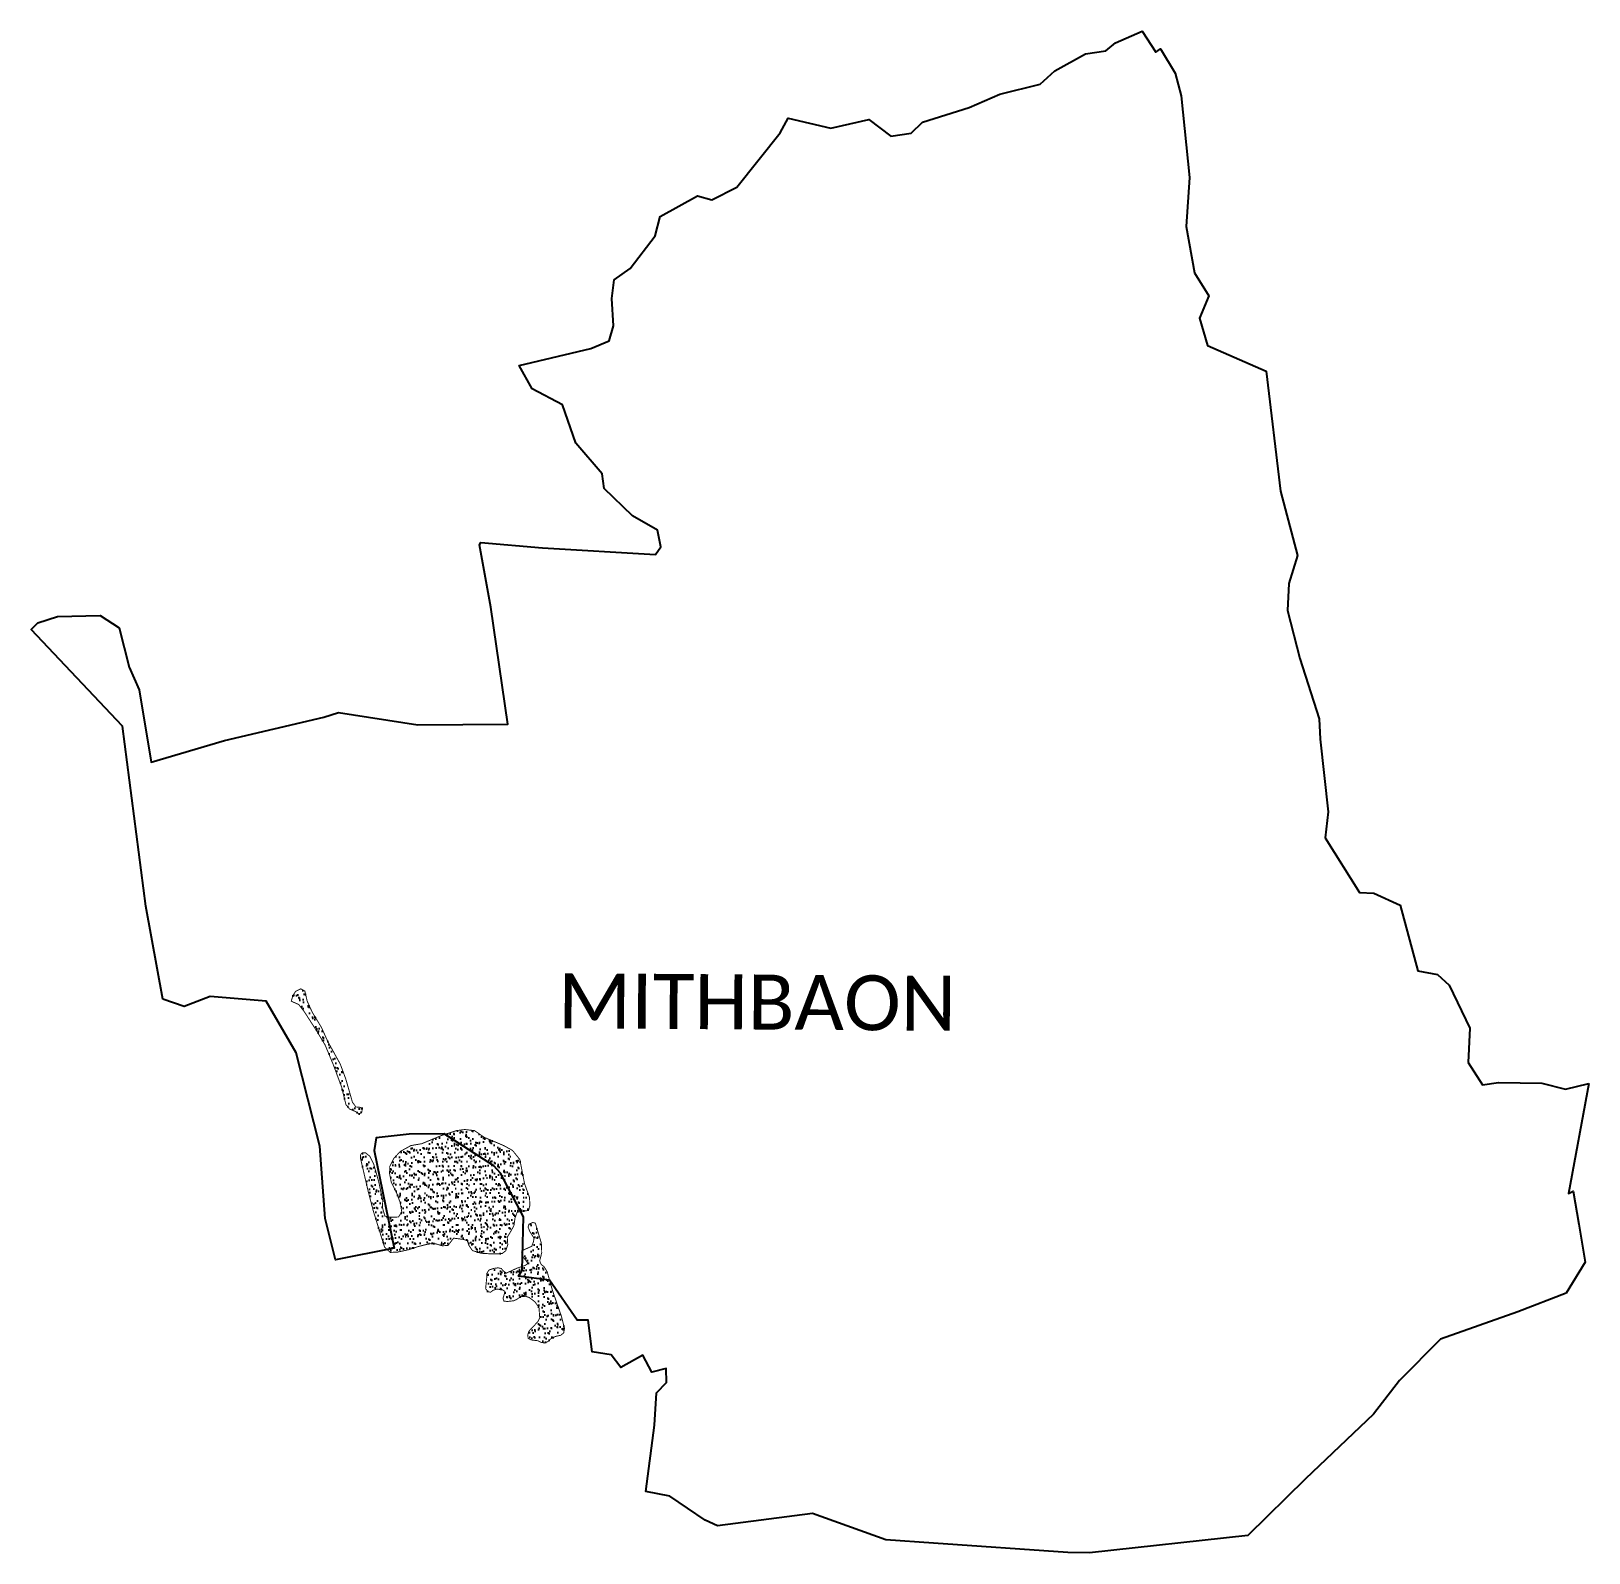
# Model space of a CAD drawing. Header units: metres. Extents: x 328606 to 333715, y 1800923 to 1805912.
import ezdxf

# ---------------------------------------------------------------- set-up
doc = ezdxf.new("R2010")
doc.units = ezdxf.units.M
doc.header["$MEASUREMENT"] = 0
for name, color, linetype in [('SAND DUNES', 42, 'Continuous'), ('village', 3, 'Continuous'), ('VILLAGE NAME', 250, 'Continuous')]:
    doc.layers.add(name, color=color, linetype=linetype)
doc.styles.get("Standard").update_dxf_attribs({"font": 'simplex.shx'})
pattern_1 = [(37.04817, (320030.725, 1796406.906), (-0.735923, 29.673885), [0, -23.403324, 0, -26.17477, 0, -25.02]), (7.04817, (320030.725, 1796406.906), (27.59093, 43.23613), [0, -12.625478, 0, -21.093786, 0, -8.083385]), (327.04817, (320011.787, 1796407.056), (47.94742, -0.290997), [0, -7.69846, 0, -27.714463, 0, -36.18277]), (317.04817, (320011.787, 1796407.056), (46.39025, 13.14807), [0, -3.84923, 0, -18.16837, 0, -20.785847])]

msp = doc.modelspace()

# ---------------------------------------------------------------- hatches: boundary and pattern name
at = {"layer": 'SAND DUNES'}
h = msp.add_hatch(dxfattribs=at)
h.set_pattern_fill('AR-SAND', color=256, scale=0.606178, angle=-0.4518)
h.set_pattern_definition(pattern_1)
h.paths.add_polyline_path([(329458.6, 1802731.7), (329464.3, 1802750.5), (329473.3, 1802764), (329490.2, 1802772.2), (329503.4, 1802764.7), (329510.8, 1802732.2), (329527.7, 1802695.1), (329557.7, 1802645.6), (329578.6, 1802599.3), (329619.6, 1802525.1), (329637.6, 1802476.3), (329659.4, 1802400.4), (329670.8, 1802384.7), (329680.9, 1802384.3), (329691.5, 1802381), (329690.5, 1802368.6), (329681.9, 1802361.9), (329668.9, 1802369.9), (329649.8, 1802378.3), (329638.1, 1802392.6), (329623.8, 1802450.6), (329595.4, 1802526.5), (329569.4, 1802588.7), (329539.3, 1802638.5), (329501.7, 1802696.8), (329483.3, 1802720.6)])
h = msp.add_hatch(dxfattribs=at)
h.set_pattern_fill('AR-SAND', color=256, scale=0.606178, angle=-0.4518)
h.set_pattern_definition(pattern_1)
h.paths.add_polyline_path([(329711.5, 1802106.2), (329685.4, 1802218.3), (329685.8, 1802227.6), (329691.8, 1802234.5), (329702.3, 1802234.4), (329716.6, 1802222.9), (329729.4, 1802196.6), (329745.7, 1802139.2), (329759, 1802077), (329757.4, 1802056.2), (329765.8, 1802026.8), (329782, 1802023), (329810.5, 1802024), (329821.2, 1802040.1), (329816.6, 1802069.8), (329804.5, 1802102.3), (329786.8, 1802137.9), (329781.3, 1802165.1), (329781.5, 1802189.4), (329794.9, 1802216.2), (329817.3, 1802239.5), (329851.1, 1802258.1), (329887.1, 1802264.4), (329952.6, 1802291.6), (330000.7, 1802307.2), (330027.7, 1802310.8), (330059.5, 1802307.3), (330077.4, 1802295.1), (330091.8, 1802285.1), (330155.1, 1802258.4), (330184.3, 1802242.4), (330208.5, 1802212.4), (330223.8, 1802133.6), (330240.2, 1802088), (330241.5, 1802062.1), (330237, 1802045.3), (330220.2, 1802043.5), (330199.5, 1802039.4), (330192.7, 1802020.7), (330189.1, 1801995.8), (330179.4, 1801978.1), (330167.2, 1801957.6), (330168.9, 1801933.6), (330162.5, 1801913.5), (330150.4, 1801904), (330119.7, 1801902.8), (330081.3, 1801905), (330053, 1801913.9), (330041.2, 1801931.2), (330036.4, 1801946.6), (330023, 1801950.5), (329991.3, 1801954.6), (329972.9, 1801930.8), (329954.1, 1801929.5), (329933.1, 1801935.9), (329912.4, 1801936.5), (329873.9, 1801926.7), (329844.6, 1801916.9), (329808, 1801909), (329783.5, 1801907.8), (329764.9, 1801924.7), (329727.9, 1802043.5)])
h = msp.add_hatch(dxfattribs=at)
h.set_pattern_fill('AR-SAND', color=256, scale=0.606178, angle=-0.4518)
h.set_pattern_definition(pattern_1)
h.paths.add_polyline_path([(330164.3, 1801839.9), (330199.5, 1801856.3), (330226.2, 1801865.2), (330234.7, 1801871.2), (330230.5, 1801878.5), (330220, 1801891.8), (330214.1, 1801906.4), (330216, 1801913.3), (330234.5, 1801922.2), (330247.8, 1801928.1), (330253.4, 1801944.1), (330255, 1801954.7), (330241, 1801976.8), (330235.6, 1801991.1), (330238.4, 1802000.4), (330251.2, 1802006), (330259.3, 1802003.6), (330279, 1801938.5), (330280.3, 1801907.3), (330275.9, 1801888.9), (330273.4, 1801880.2), (330278.2, 1801868.7), (330288.4, 1801860.7), (330298.2, 1801844), (330315.9, 1801781.9), (330344.3, 1801700), (330355.1, 1801658.8), (330352.3, 1801643.7), (330342.3, 1801636), (330326.6, 1801632.7), (330311.4, 1801625.6), (330300.3, 1801615.5), (330290.4, 1801610.7), (330277.8, 1801613.2), (330266.6, 1801618.4), (330245.5, 1801620.8), (330235.8, 1801626), (330234.4, 1801636.8), (330238.1, 1801649.5), (330251.5, 1801663.8), (330267.3, 1801680.5), (330273.7, 1801693.1), (330271.3, 1801727.5), (330257.2, 1801746.6), (330239.1, 1801760.1), (330224, 1801764.8), (330210.4, 1801762.1), (330197.3, 1801753.2), (330188.5, 1801749.3), (330167.8, 1801747), (330156.3, 1801748), (330153.4, 1801757.1), (330157.1, 1801769.5), (330159.3, 1801780.4), (330152.7, 1801784.7), (330133.3, 1801787.7), (330119.9, 1801783.3), (330112.6, 1801777), (330103.2, 1801779.8), (330096.3, 1801789.2), (330098, 1801806.1), (330099.9, 1801824.9), (330100.6, 1801839.7), (330107.1, 1801850), (330122.6, 1801855.3), (330137.1, 1801857.3), (330147.4, 1801855.1), (330155.2, 1801846.6)])

# ---------------------------------------------------------------- linework, layer by layer
at = {"layer": 'SAND DUNES', "const_width": 3.03, "flags": 128}
for points in [[(329458.6, 1802731.7), (329464.3, 1802750.5), (329473.3, 1802764), (329490.2, 1802772.2), (329503.4, 1802764.7), (329510.8, 1802732.2), (329527.7, 1802695.1), (329557.7, 1802645.6), (329578.6, 1802599.3), (329619.6, 1802525.1), (329637.6, 1802476.3), (329659.4, 1802400.4), (329670.8, 1802384.7), (329680.9, 1802384.3), (329691.5, 1802381), (329690.5, 1802368.6), (329681.9, 1802361.9), (329668.9, 1802369.9), (329649.8, 1802378.3), (329638.1, 1802392.6), (329623.8, 1802450.6), (329595.4, 1802526.5), (329569.4, 1802588.7), (329539.3, 1802638.5), (329501.7, 1802696.8), (329483.3, 1802720.6)], [(329711.5, 1802106.2), (329685.4, 1802218.3), (329685.8, 1802227.6), (329691.8, 1802234.5), (329702.3, 1802234.4), (329716.6, 1802222.9), (329729.4, 1802196.6), (329745.7, 1802139.2), (329759, 1802077), (329757.4, 1802056.2), (329765.8, 1802026.8), (329782, 1802023), (329810.5, 1802024), (329821.2, 1802040.1), (329816.6, 1802069.8), (329804.5, 1802102.3), (329786.8, 1802137.9), (329781.3, 1802165.1), (329781.5, 1802189.4), (329794.9, 1802216.2), (329817.3, 1802239.5), (329851.1, 1802258.1), (329887.1, 1802264.4), (329952.6, 1802291.6), (330000.7, 1802307.2), (330027.7, 1802310.8), (330059.5, 1802307.3), (330077.4, 1802295.1), (330091.8, 1802285.1), (330155.1, 1802258.4), (330184.3, 1802242.4), (330208.5, 1802212.4), (330223.8, 1802133.6), (330240.2, 1802088), (330241.5, 1802062.1), (330237, 1802045.3), (330220.2, 1802043.5), (330199.5, 1802039.4), (330192.7, 1802020.7), (330189.1, 1801995.8), (330179.4, 1801978.1), (330167.2, 1801957.6), (330168.9, 1801933.6), (330162.5, 1801913.5), (330150.4, 1801904), (330119.7, 1801902.8), (330081.3, 1801905), (330053, 1801913.9), (330041.2, 1801931.2), (330036.4, 1801946.6), (330023, 1801950.5), (329991.3, 1801954.6), (329972.9, 1801930.8), (329954.1, 1801929.5), (329933.1, 1801935.9), (329912.4, 1801936.5), (329873.9, 1801926.7), (329844.6, 1801916.9), (329808, 1801909), (329783.5, 1801907.8), (329764.9, 1801924.7), (329727.9, 1802043.5)], [(330164.3, 1801839.9), (330199.5, 1801856.3), (330226.2, 1801865.2), (330234.7, 1801871.2), (330230.5, 1801878.5), (330220, 1801891.8), (330214.1, 1801906.4), (330216, 1801913.3), (330234.5, 1801922.2), (330247.8, 1801928.1), (330253.4, 1801944.1), (330255, 1801954.7), (330241, 1801976.8), (330235.6, 1801991.1), (330238.4, 1802000.4), (330251.2, 1802006), (330259.3, 1802003.6), (330279, 1801938.5), (330280.3, 1801907.3), (330275.9, 1801888.9), (330273.4, 1801880.2), (330278.2, 1801868.7), (330288.4, 1801860.7), (330298.2, 1801844), (330315.9, 1801781.9), (330344.3, 1801700), (330355.1, 1801658.8), (330352.3, 1801643.7), (330342.3, 1801636), (330326.6, 1801632.7), (330311.4, 1801625.6), (330300.3, 1801615.5), (330290.4, 1801610.7), (330277.8, 1801613.2), (330266.6, 1801618.4), (330245.5, 1801620.8), (330235.8, 1801626), (330234.4, 1801636.8), (330238.1, 1801649.5), (330251.5, 1801663.8), (330267.3, 1801680.5), (330273.7, 1801693.1), (330271.3, 1801727.5), (330257.2, 1801746.6), (330239.1, 1801760.1), (330224, 1801764.8), (330210.4, 1801762.1), (330197.3, 1801753.2), (330188.5, 1801749.3), (330167.8, 1801747), (330156.3, 1801748), (330153.4, 1801757.1), (330157.1, 1801769.5), (330159.3, 1801780.4), (330152.7, 1801784.7), (330133.3, 1801787.7), (330119.9, 1801783.3), (330112.6, 1801777), (330103.2, 1801779.8), (330096.3, 1801789.2), (330098, 1801806.1), (330099.9, 1801824.9), (330100.6, 1801839.7), (330107.1, 1801850), (330122.6, 1801855.3), (330137.1, 1801857.3), (330147.4, 1801855.1), (330155.2, 1801846.6)]]:
    msp.add_lwpolyline(points, close=True, dxfattribs=at)
at = {"layer": 'village', "color": 3, "true_color": 0x00ff00}
msp.add_polyline3d([(333714.9, 1802461.5, 0), (333647.7, 1802101.5, 0), (333663.9, 1802108.2, 0), (333682, 1802000.2, 0), (333702.7, 1801875.7, 0), (333640.8, 1801773.7, 0), (333481.9, 1801712.6, 0), (333228.6, 1801623.3, 0), (333093.3, 1801488.1, 0), (333008.9, 1801377.5, 0), (332785.3, 1801165.6, 0), (332596.2, 1800979.1, 0), (332077.5, 1800922.7, 0), (332005.7, 1800924.3, 0), (331565.2, 1800954.3, 0), (331408.6, 1800965.1, 0), (331168.7, 1801052.2, 0), (330856.6, 1801010.9, 0), (330816.1, 1801030, 0), (330700, 1801108.8, 0), (330621.4, 1801123.9, 0), (330649.9, 1801341.4, 0), (330656.9, 1801447.4, 0), (330689, 1801480.8, 0), (330688.6, 1801527.4, 0), (330641.8, 1801515, 0), (330612, 1801570.4, 0), (330539.3, 1801530.2, 0), (330508.1, 1801572.2, 0), (330446.1, 1801581.7, 0), (330433.1, 1801685.6, 0), (330396.6, 1801685.9, 0), (330305.7, 1801816.6, 0), (330203.8, 1801829.6, 0), (330216.1, 1801849.1, 0), (330220, 1802024.3, 0), (330144.8, 1802167.6, 0), (330123.6, 1802192, 0), (329960.8, 1802297, 0), (329845.4, 1802295.2, 0), (329737, 1802283.9, 0), (329730.3, 1802242.5, 0), (329796.8, 1801921.7, 0), (329603.8, 1801883.3, 0), (329569.5, 1802019.3, 0), (329552.3, 1802256, 0), (329474.8, 1802562.8, 0), (329376.6, 1802731.6, 0), (329192.3, 1802747.5, 0), (329107.1, 1802714.1, 0), (329037, 1802738.1, 0), (328982.2, 1803043.4, 0), (328905.1, 1803633.3, 0), (328605.6, 1803950.4, 0), (328627.6, 1803972.3, 0), (328692.5, 1803993, 0), (328831.6, 1803996.8, 0), (328894.3, 1803955.4, 0), (328926.6, 1803827.2, 0), (328959.8, 1803752.5, 0), (328999.7, 1803514.9, 0), (329239.6, 1803586.2, 0), (329566, 1803662.6, 0), (329613.3, 1803678.8, 0), (329873.8, 1803637.8, 0), (330169.3, 1803639.9, 0), (330113.1, 1804023.9, 0), (330076.4, 1804228.4, 0), (330080.9, 1804235.6, 0), (330282.5, 1804218.5, 0), (330653.7, 1804196.7, 0), (330670.6, 1804221.4, 0), (330660.5, 1804276.7, 0), (330577.5, 1804322.9, 0), (330485.2, 1804412.4, 0), (330478.7, 1804460.4, 0), (330392, 1804561.6, 0), (330348.2, 1804686.9, 0), (330248.8, 1804739.9, 0), (330206.5, 1804816.2, 0), (330441.6, 1804872.4, 0), (330501.3, 1804896.7, 0), (330515.7, 1804945.7, 0), (330509.7, 1805036, 0), (330517.7, 1805096.6, 0), (330570.7, 1805134.4, 0), (330652.5, 1805241.7, 0), (330668.9, 1805305.2, 0), (330791.4, 1805372.2, 0), (330838.7, 1805359.9, 0), (330920.3, 1805401.4, 0), (331062.7, 1805579.2, 0), (331089, 1805627.5, 0), (331228.2, 1805594.5, 0), (331353.4, 1805623, 0), (331425.8, 1805568.2, 0), (331492.2, 1805577.6, 0), (331529.6, 1805613.6, 0), (331681.8, 1805661.7, 0), (331782.4, 1805706.2, 0), (331915.6, 1805739.1, 0), (331963, 1805782.2, 0), (332063.5, 1805838.5, 0), (332131.1, 1805848, 0), (332161.9, 1805874.1, 0), (332249.8, 1805912.5, 0), (332294.2, 1805843.4, 0), (332310, 1805854.8, 0), (332358.2, 1805774.7, 0), (332377.8, 1805700.7, 0), (332405.2, 1805432.4, 0), (332393.8, 1805271.4, 0), (332420.9, 1805120, 0), (332468.9, 1805044.1, 0), (332437.5, 1804971.2, 0), (332464.5, 1804882.2, 0), (332657, 1804797.4, 0), (332703.8, 1804404.1, 0), (332759.4, 1804193.6, 0), (332731.1, 1804101.1, 0), (332727, 1804012.9, 0), (332766.4, 1803855.8, 0), (332830.4, 1803657.9, 0), (332834, 1803590.3, 0), (332860.2, 1803352.9, 0), (332850.1, 1803267, 0), (332962.4, 1803087.9, 0), (333009.4, 1803086.1, 0), (333096, 1803046.4, 0), (333154.5, 1802831.2, 0), (333218.1, 1802818.8, 0), (333256.8, 1802784.4, 0), (333324, 1802643.3, 0), (333318.8, 1802530.2, 0), (333365.7, 1802456.9, 0), (333419.1, 1802465.3, 0), (333560.9, 1802462.8, 0), (333638.3, 1802442.7, 0)], close=True, dxfattribs=at)

# ---------------------------------------------------------------- texts
at = {"layer": 'VILLAGE NAME', "insert": (330333.8, 1802823.5), "char_height": 180.345, "attachment_point": 1, "rotation": 359.6139}
msp.add_mtext_dynamic_manual_height_columns('{\\fCalibri|b0|i0|c0|p34;MITHBAON}', width=1779.605, gutter_width=901.7, heights=[0], dxfattribs=at)

doc.saveas('drawing.dxf')
